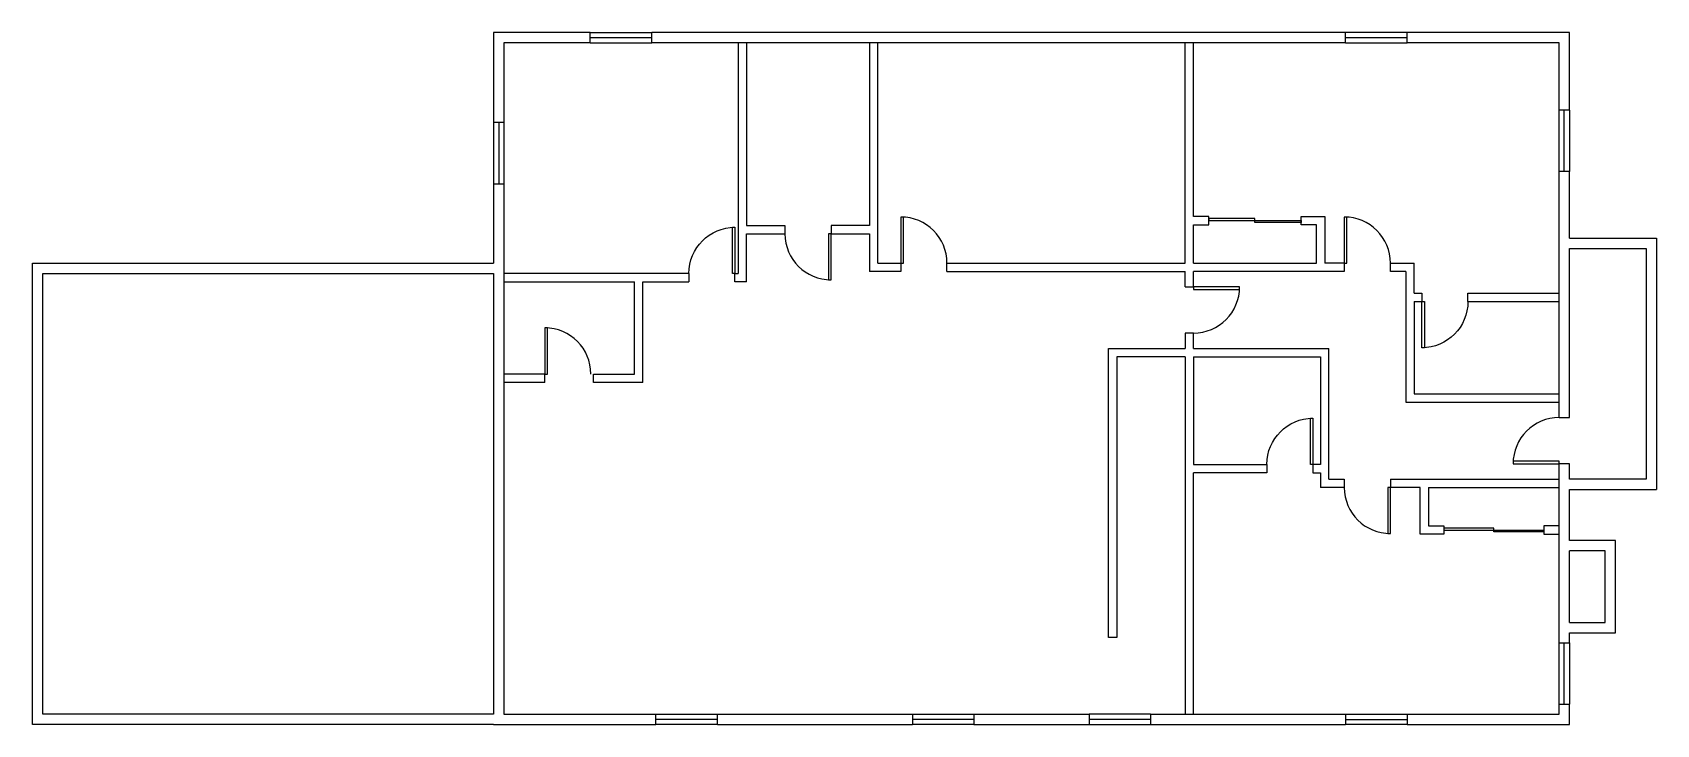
# Model space of a CAD drawing. Header units: inches. Extents: x -360 to 908, y 0 to 540.
import ezdxf

# ---------------------------------------------------------------- set-up
doc = ezdxf.new("R2010")
doc.units = ezdxf.units.IN
doc.header["$MEASUREMENT"] = 0
for name, color, linetype in [('flr-b', 130, 'Continuous'), ('flr-b-a-glaz', 2, 'Continuous'), ('flr-b-a-glaz-sill', 1, 'Continuous'), ('flr-b-door', 50, 'Continuous')]:
    doc.layers.add(name, color=color, linetype=linetype)

# ---------------------------------------------------------------- blocks, each defined once
blk = doc.blocks.new('door-36')
blk.add_lwpolyline([(0, 0), (2, 0), (2, 36), (0, 36)], close=True)
blk.add_arc((0, 0), 36, 0, 90)

msp = doc.modelspace()

# ---------------------------------------------------------------- linework, layer by layer
at = {"layer": 'flr-b'}
for p, q in [((0, 540), (0, 470)), ((75.5, 540), (0, 540)), ((75.5, 532), (75.5, 540)), ((123.5, 532), (123.5, 540)), ((665.25, 540), (123.5, 540)), ((665.25, 532), (665.25, 540)), ((840, 540), (713.25, 540)), ((713.25, 532), (713.25, 540)), ((840, 479.5), (840, 540)), ((8, 532), (8, 470)), ((75.5, 532), (8, 532)), ((665.25, 532), (123.5, 532)), ((191, 532), (191, 352)), ((197.5, 532), (197.5, 389.46)), ((293.5, 532), (293.5, 389.46)), ((300, 360), (300, 532)), ((540, 360), (540, 532)), ((546.5, 396.5), (546.5, 532)), ((832, 532), (713.25, 532)), ((832, 479.5), (832, 532)), ((0, 470), (8, 470)), ((840, 479.5), (832, 479.5)), ((832, 239.5), (832, 431.5)), ((840, 431.5), (832, 431.5)), ((840, 379.5), (840, 431.5)), ((0, 422), (8, 422)), ((0, 422), (0, 360)), ((8, 422), (8, 8)), ((558.5, 396.5), (546.5, 396.5)), ((558.5, 390), (558.5, 396.5)), ((630.5, 390), (630.5, 396.5)), ((630.5, 396.5), (649, 396.5)), ((649, 396.5), (649, 360)), ((197.5, 389.46), (227.5, 389.46)), ((197.5, 382.96), (227.5, 382.96)), ((197.5, 345.5), (197.5, 382.96)), ((227.5, 389.46), (227.5, 382.96)), ((293.5, 389.46), (263.5, 389.5)), ((263.5, 389.5), (263.5, 382.96)), ((263.5, 382.96), (293.5, 382.96)), ((293.5, 382.96), (293.5, 353.5)), ((546.5, 390), (558.5, 390)), ((546.5, 360), (546.5, 390)), ((642.5, 390), (630.5, 390)), ((642.5, 360), (642.5, 390)), ((840, 379.5), (908, 379.5)), ((840, 239.5), (840, 371.5)), ((840, 371.5), (900, 371.5)), ((900, 371.5), (900, 191.5)), ((908, 379.5), (908, 183.5)), ((-360, 0), (-360, 360)), ((-360, 360), (0, 360)), ((300, 360), (318, 360)), ((318, 360), (318, 353.5)), ((354, 360), (540, 360)), ((354, 353.5), (354, 360)), ((546.5, 360), (642.5, 360)), ((664.25, 360), (649, 360)), ((664.25, 360), (664.25, 353.5)), ((700.25, 353.5), (700.25, 360)), ((700.25, 360), (718.75, 360)), ((718.75, 336.5), (718.75, 360)), ((718.75, 360), (718.75, 360)), ((-352, 8), (-352, 352)), ((-352, 352), (0, 352)), ((0, 352), (0, 8)), ((152.5, 352), (8, 352)), ((8, 345.5), (110, 345.5)), ((110, 273.5), (110, 345.5)), ((116.5, 267), (116.5, 345.5)), ((116.5, 345.5), (152.5, 345.5)), ((152.5, 352), (152.5, 345.5)), ((188.5, 345.5), (188.5, 352)), ((188.5, 352), (191, 352)), ((197.5, 345.5), (188.5, 345.5)), ((318, 353.5), (293.5, 353.5)), ((354, 353.5), (540, 353.5)), ((540, 341.5), (540, 353.5)), ((664.25, 353.5), (546.5, 353.5)), ((546.5, 341.5), (546.5, 353.5)), ((712.25, 353.5), (700.25, 353.5)), ((712.25, 353.5), (712.25, 251.5)), ((540, 341.5), (546.5, 341.5)), ((718.75, 336.5), (724.75, 336.5)), ((718.75, 330), (724.75, 330)), ((718.75, 330), (718.75, 258)), ((724.75, 336.5), (724.75, 330)), ((760.75, 330), (760.75, 336.5)), ((760.75, 336.5), (832, 336.5)), ((760.75, 330), (832, 330)), ((540, 305.5), (540, 293.5)), ((546.5, 305.5), (540, 305.5)), ((546.5, 293.5), (546.5, 305.5)), ((480, 68), (480, 293.5)), ((480, 293.5), (540, 293.5)), ((546.5, 293.5), (652.25, 293.5)), ((652.25, 191.5), (652.25, 293.5)), ((540, 287), (486.5, 287)), ((486.5, 287), (486.5, 68)), ((540, 287), (540, 8)), ((546.5, 287), (645.75, 287)), ((546.5, 287), (546.5, 203)), ((645.75, 287), (645.75, 203)), ((40, 273.5), (8, 273.5)), ((40, 267), (8, 267)), ((40, 267), (40, 273.5)), ((78, 267), (78, 273.5)), ((78, 273.5), (110, 273.5)), ((116.5, 267), (78, 267)), ((718.75, 258), (832, 258)), ((712.25, 251.5), (832, 251.5)), ((832, 239.5), (840, 239.5)), ((546.5, 203), (603.75, 203)), ((603.75, 203), (603.75, 196.5)), ((645.75, 203), (639.75, 203)), ((639.75, 203), (639.75, 196.5)), ((840, 203.5), (832, 203.5)), ((832, 63.75), (832, 203.5)), ((840, 191.5), (840, 203.5)), ((546.5, 8), (546.5, 196.5)), ((603.75, 196.5), (546.5, 196.5)), ((639.75, 196.5), (645.75, 196.5)), ((645.75, 196.5), (645.75, 185)), ((652.25, 191.5), (664.25, 191.5)), ((664.25, 191.5), (664.25, 185)), ((700.25, 191.5), (832, 191.5)), ((700.25, 191.5), (700.25, 185)), ((900, 191.5), (840, 191.5)), ((664.25, 185), (645.75, 185)), ((723.5, 185), (700.25, 185)), ((723.5, 148.5), (723.5, 185)), ((730, 185), (832, 185)), ((730, 185), (730, 155)), ((840, 183.5), (908, 183.5)), ((840, 143.5), (840, 183.5)), ((730, 155), (742, 155)), ((742, 155), (742, 148.5)), ((832, 155), (820, 155)), ((820, 155), (820, 148.5)), ((742, 148.5), (723.5, 148.5)), ((820, 148.5), (832, 148.5)), ((876, 143.5), (840, 143.5)), ((876, 71.5), (876, 143.5)), ((832, 79.5), (832, 135.5)), ((840, 79.5), (840, 135.5)), ((868, 135.5), (840, 135.5)), ((868, 79.5), (868, 135.5)), ((840, 79.5), (868, 79.5)), ((486.5, 68), (480, 68)), ((832, 63.75), (840, 63.75)), ((840, 71.5), (876, 71.5)), ((840, 63.75), (840, 71.5)), ((832, 8), (832, 15.75)), ((832, 15.75), (840, 15.75)), ((840, 0), (840, 15.75)), ((0, 0), (-360, 0)), ((0, 8), (-352, 8)), ((0, 0), (126.75, 0)), ((8, 8), (126.75, 8)), ((126.75, 0), (126.75, 8)), ((174.75, 0), (174.75, 8)), ((174.75, 8), (327, 8)), ((327, 8), (327, 0)), ((375, 8), (375, 0)), ((375, 8), (465, 8)), ((465, 8), (465, 0)), ((513, 8), (513, 0)), ((513, 8), (665.25, 8)), ((665.25, 8), (665.25, 0)), ((713.25, 8), (713.25, 0)), ((713.25, 8), (832, 8)), ((174.75, 0), (327, 0)), ((375, 0), (465, 0)), ((513, 0), (665.25, 0)), ((713.25, 0), (840, 0))]:
    msp.add_line(p, q, dxfattribs=at)
at = {"layer": 'flr-b-a-glaz'}
for p, q in [((75.5, 536), (123.5, 536)), ((665.25, 536), (713.25, 536)), ((4, 470), (4, 422)), ((836, 431.5), (836, 479.5)), ((836, 15.75), (836, 63.75)), ((174.75, 4), (126.75, 4)), ((375, 4), (327, 4)), ((513, 4), (465, 4)), ((665.25, 4), (713.25, 4))]:
    msp.add_line(p, q, dxfattribs=at)
at = {"layer": 'flr-b-a-glaz-sill'}
for p, q in [((75.5, 540), (123.5, 540)), ((713.25, 540), (665.25, 540)), ((75.5, 532), (123.5, 532)), ((665.25, 532), (713.25, 532)), ((0, 470), (0, 422)), ((8, 470), (8, 422)), ((832, 431.5), (832, 479.5)), ((840, 479.5), (840, 431.5)), ((832, 15.75), (832, 63.75)), ((840, 63.75), (840, 15.75)), ((126.75, 8), (174.75, 8)), ((327, 8), (375, 8)), ((513, 8), (465, 8)), ((665.25, 8), (713.25, 8)), ((174.75, 0), (126.75, 0)), ((375, 0), (327, 0)), ((465, 0), (513, 0)), ((713.25, 0), (665.25, 0))]:
    msp.add_line(p, q, dxfattribs=at)
at = {"layer": 'flr-b-door'}
for p, q in [((594.5, 394.75), (558.5, 394.75)), ((558.5, 394.75), (558.5, 393.25)), ((558.5, 393.25), (630.5, 393.25)), ((594.5, 391.75), (594.5, 394.75)), ((630.5, 393.25), (630.5, 391.75)), ((630.5, 391.75), (594.5, 391.75)), ((781, 153.25), (742, 153.25)), ((742, 153.25), (742, 151.75)), ((781, 150.25), (781, 153.25)), ((742, 151.75), (820, 151.75)), ((820, 150.25), (781, 150.25)), ((820, 151.75), (820, 150.25))]:
    msp.add_line(p, q, dxfattribs=at)

# ---------------------------------------------------------------- block references
for p in [(318, 360), (664.25, 360), (40, 273.5)]:
    msp.add_blockref('door-36', p, dxfattribs=at)
at = {"layer": 'flr-b-door', "xscale": -1}
for p in [(188.5, 352), (639.75, 203)]:
    msp.add_blockref('door-36', p, dxfattribs=at)
at = {"layer": 'flr-b-door'}
for p, rotation in [((263.5, 382.96), 180), ((546.5, 341.5), 270), ((832, 203.5), 90), ((700.25, 185), 180)]:
    msp.add_blockref('door-36', p, dxfattribs=dict(at, rotation=rotation))
at = {"layer": 'flr-b-door', "xscale": -1, "rotation": 180}
msp.add_blockref('door-36', (724.75, 330), dxfattribs=at)

doc.saveas('drawing.dxf')
